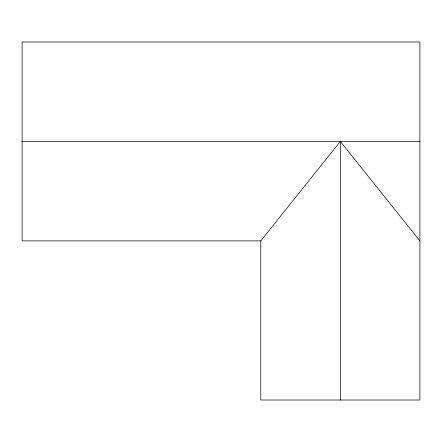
<?xml version="1.0" encoding="UTF-8"?>
<svg xmlns="http://www.w3.org/2000/svg" width="442" height="442" viewBox="0 0 442 442"><rect width="100%" height="100%" fill="white"/><g stroke="black" fill="none" stroke-linecap="round" stroke-linejoin="round"><path stroke-width="0.66" d="M260.78 240.89L22.1 240.89L22.1 41.99L419.9 41.99L419.9 400.01L260.78 400.01L260.78 240.89L340.34 141.44L419.9 240.89M22.1 141.44L419.9 141.44M340.34 141.44L340.34 400.01"/></g></svg>
